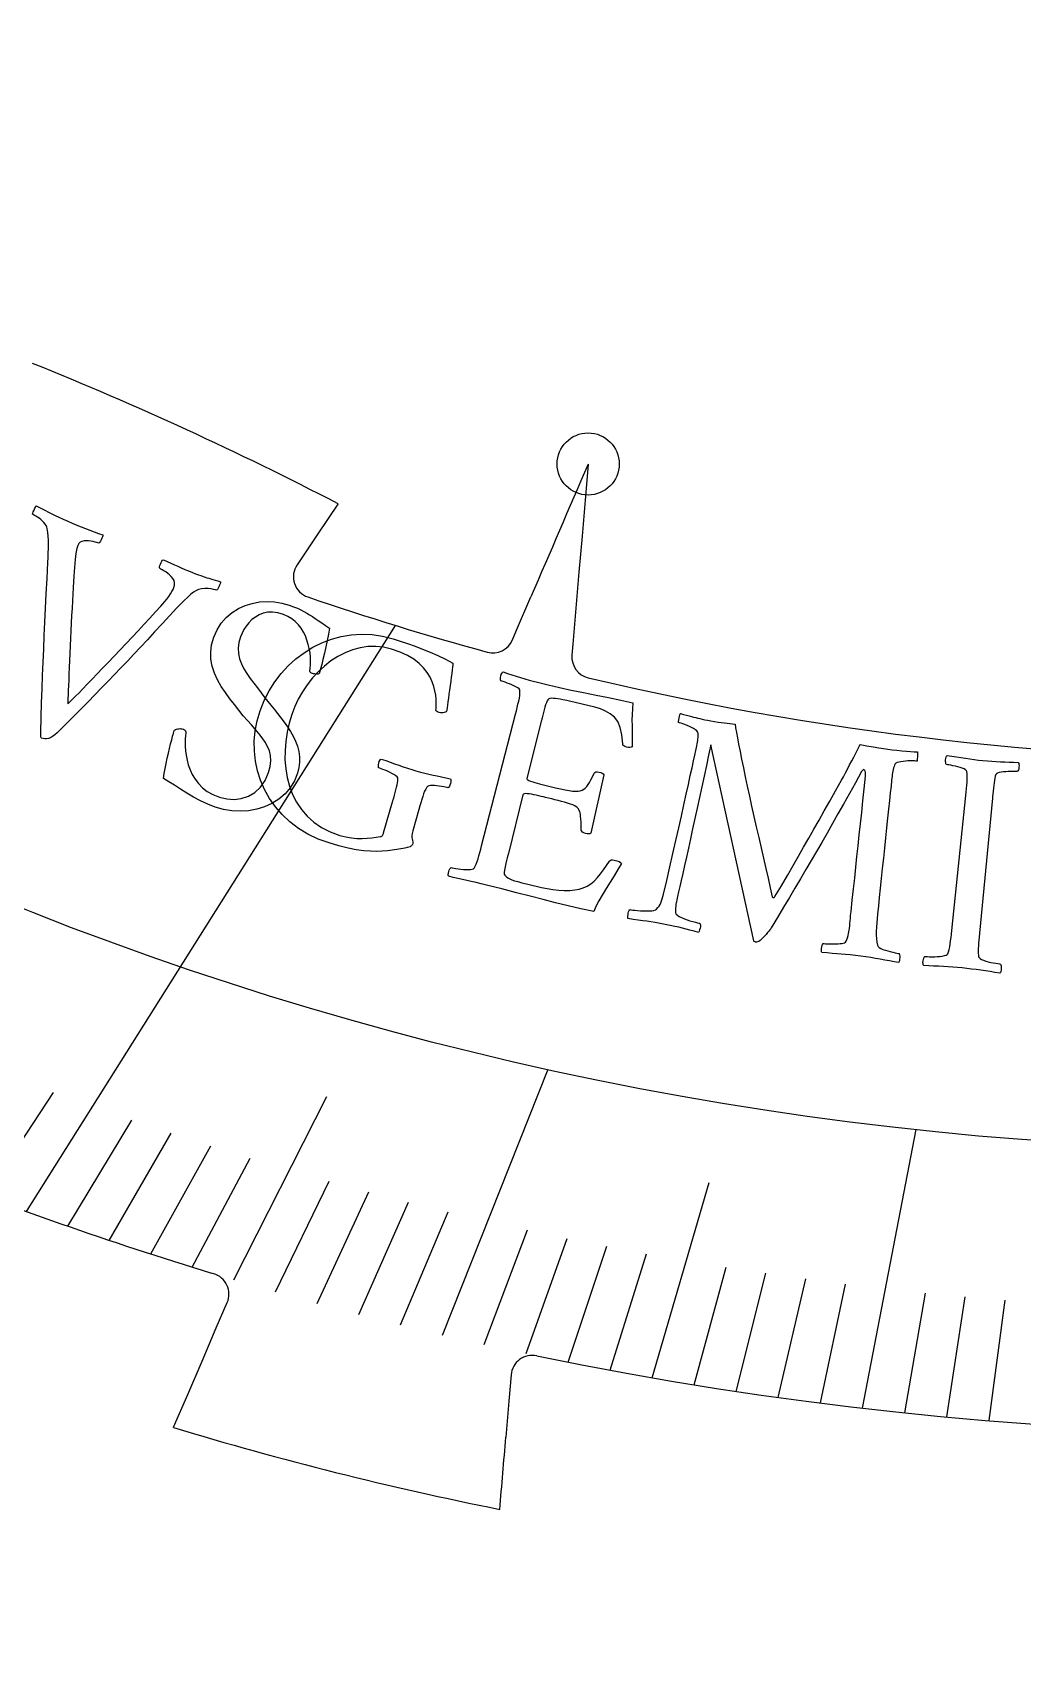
# Model space of a CAD drawing. Header units: millimetres. Extents: x -61 to 61, y -61 to 61.
# Drawn here: x -14.7 to -3.08, y -28.62 to -9.61 of the extents above; entities that cross this region are included whole.
import ezdxf

# ---------------------------------------------------------------- set-up
doc = ezdxf.new("R2010")
doc.units = ezdxf.units.MM
for name, color, linetype in [('CUT_INNER', 6, 'Continuous'), ('CUT_OUTER', 1, 'Continuous'), ('ENGRAVE', 7, 'Continuous'), ('ENGRAVE_FINE', 8, 'Continuous'), ('TEXT', 5, 'Continuous')]:
    doc.layers.add(name, color=color, linetype=linetype)

msp = doc.modelspace()

# ---------------------------------------------------------------- linework, layer by layer
at = {"layer": 'CUT_INNER'}
for points in [[(-8.1753, -14.6712), (-8.1754, -14.6758), (-8.2107, -15.0927), (-8.2464, -15.5157), (-8.2822, -15.9386), (-8.318, -16.3616), (-8.3537, -16.7845), (-8.3647, -16.9148)], [(-11.1101, -15.1372), (-11.113, -15.1421), (-11.3464, -15.4894), (-11.5832, -15.8416), (-11.5916, -15.8542)], [(-9.0638, -16.7344), (-9.0141, -16.6191), (-8.8463, -16.2292)], [(-12.5685, -24.1704), (-12.5948, -24.1625)], [(-13.042, -25.9757), (-13.04, -25.9704), (-12.8745, -25.5861), (-12.7067, -25.1962), (-12.5388, -24.8063), (-12.4107, -24.5087)], [(-9.0785, -25.3569), (-9.1046, -25.6665), (-9.1404, -26.0895)]]:
    msp.add_lwpolyline(points, dxfattribs=at)
for centre, radius, start, end in [((0.0003, 17.3592), 43.3897, 258.32732, 345.01597), ((-29.9959, -51.5177), 40.9904, 62.56537, 68.08611), ((4346.4263, -1890.9888), 4741.6371, 156.6896792, 156.7101783), ((-11.3841, -15.9936), 0.25, 146.09585, 251.19141), ((-0.0979, 17.0412), 35.1596, 251.13783, 254.72746), ((-9.2934, -16.6355), 0.25, 254.70703, 336.70761), ((-8.1156, -16.9359), 0.25, 175.16739, 256.81641), ((0, 17.3569), 35.49, 256.68646, 285.75394), ((-0.0001, -0.0001), 58.1829, 199.336595, 331.096772), ((-0.0007, 17.3575), 43.3879, 248.20584, 253.12608), ((-12.6403, -24.4098), 0.25, 336.70761, 73.30078), ((-8.8294, -25.378), 0.25, 78.22756, 175.16739), ((-1.1788, 13.2605), 40.9904, 253.17713, 258.69787), ((-663.4654, 29.0178), 656.6415, 355.1118593, 355.1859046)]:
    msp.add_arc(centre, radius, start, end, dxfattribs=at)
at = {"layer": 'CUT_OUTER'}
msp.add_circle((0, 0), 60.75, dxfattribs=at)
at = {"layer": 'ENGRAVE'}
for points in [[(-14.7667, -23.4406), (-10.435, -16.5645)], [(-9.8847, -24.8897), (-8.6457, -21.7699)], [(-4.9536, -25.7469), (-4.325, -22.4796)]]:
    msp.add_lwpolyline(points, dxfattribs=at)
for centre, radius in [((0, 17.3597), 40.0734), ((-8.1749, -14.6698), 0.3645)]:
    msp.add_circle(centre, radius, dxfattribs=at)
at = {"layer": 'ENGRAVE_FINE'}
for points in [[(-15.251, -23.262), (-14.4515, -22.0425)], [(-12.3338, -24.2407), (-11.2402, -22.0914)], [(-14.2817, -23.6129), (-13.5291, -22.3686)], [(-13.7958, -23.779), (-13.0671, -22.523)], [(-13.3091, -23.939), (-12.6045, -22.6716)], [(-12.8218, -24.0929), (-12.1414, -22.8145)], [(-11.8451, -24.3825), (-11.2139, -23.0832)], [(-7.4235, -25.3909), (-6.7541, -23.1015)], [(-11.3558, -24.5183), (-10.7495, -23.2091)], [(-10.866, -24.648), (-10.2847, -23.3294)], [(-10.3756, -24.7718), (-9.8195, -23.4441)], [(-9.3933, -25.0017), (-8.8881, -23.6571)], [(-8.9015, -25.1077), (-8.422, -23.7553)], [(-8.4092, -25.2079), (-7.9556, -23.8481)], [(-7.9165, -25.3023), (-7.4889, -23.9355)], [(-6.9301, -25.4736), (-6.5548, -24.094)], [(-6.4364, -25.5506), (-6.0874, -24.1652)], [(-5.9424, -25.6218), (-5.6199, -24.2311)], [(-5.4481, -25.6872), (-5.1521, -24.2916)], [(-4.4589, -25.8009), (-4.2162, -24.3967)], [(-3.9639, -25.8492), (-3.748, -24.4414)], [(-3.4688, -25.8917), (-3.2798, -24.4807)]]:
    msp.add_lwpolyline(points, dxfattribs=at)
at = {"layer": 'TEXT'}
for points in [[(-14.2823, -15.3427), (-14.2291, -15.3655), (-14.1765, -15.3871), (-14.1244, -15.4077), (-14.0728, -15.4272), (-14.0217, -15.4461), (-13.971, -15.4649), (-13.9209, -15.4837), (-13.8713, -15.5025), (-13.8721, -15.5124), (-13.8754, -15.5252), (-13.8811, -15.5408), (-13.8893, -15.5592), (-13.8982, -15.5766), (-13.9062, -15.5889), (-13.9134, -15.5961), (-13.9196, -15.5983), (-13.9288, -15.595), (-13.9428, -15.591), (-13.9618, -15.5863), (-13.9856, -15.5807), (-14.0119, -15.5758), (-14.0383, -15.5728), (-14.0649, -15.5719), (-14.0915, -15.5729), (-14.1163, -15.5778), (-14.1369, -15.5883), (-14.1536, -15.6044), (-14.1662, -15.6262), (-14.1776, -15.6634), (-14.1879, -15.7187), (-14.1969, -15.7923), (-14.2046, -15.8841), (-14.2077, -15.9322), (-14.2112, -15.9878), (-14.2149, -16.0507), (-14.219, -16.121), (-14.2233, -16.1968), (-14.2278, -16.2765), (-14.2325, -16.3599), (-14.2375, -16.4471), (-14.2423, -16.5363), (-14.2468, -16.6256), (-14.2509, -16.715), (-14.2547, -16.8045), (-14.2582, -16.8923), (-14.2617, -16.9765), (-14.265, -17.0571), (-14.2683, -17.1341), (-14.2714, -17.2058), (-14.2741, -17.2707), (-14.2765, -17.3287), (-14.2787, -17.3799), (-14.2804, -17.4222), (-14.2815, -17.4536), (-14.282, -17.4742), (-14.2819, -17.4839), (-14.2714, -17.4741), (-14.2529, -17.456), (-14.2263, -17.4296), (-14.1916, -17.3949), (-14.1505, -17.3533), (-14.1043, -17.3062), (-14.0532, -17.2536), (-13.9971, -17.1955), (-13.9371, -17.1331), (-13.8742, -17.0674), (-13.8084, -16.9986), (-13.7396, -16.9264), (-13.6693, -16.8523), (-13.5986, -16.7775), (-13.5276, -16.702), (-13.4563, -16.6259), (-13.3861, -16.5504), (-13.3181, -16.4771), (-13.2524, -16.4059), (-13.1889, -16.3369), (-13.1653, -16.3107), (-13.1422, -16.2833), (-13.1197, -16.2547), (-13.0977, -16.2249), (-13.0775, -16.1953), (-13.0605, -16.1676), (-13.0467, -16.1416), (-13.0361, -16.1176), (-13.0286, -16.0898), (-13.0283, -16.0632), (-13.035, -16.0381), (-13.0489, -16.0142), (-13.0672, -15.9919), (-13.0871, -15.9715), (-13.1088, -15.9529), (-13.1322, -15.9363), (-13.1547, -15.922), (-13.1737, -15.9107), (-13.1891, -15.9022), (-13.201, -15.8967), (-13.2047, -15.8887), (-13.2051, -15.8771), (-13.202, -15.862), (-13.1956, -15.8434), (-13.1873, -15.825), (-13.1786, -15.8105), (-13.1696, -15.8001), (-13.1602, -15.7937), (-13.1158, -15.8135), (-13.0728, -15.8329), (-13.0312, -15.8519), (-12.9908, -15.8707), (-12.9504, -15.8892), (-12.9084, -15.9074), (-12.8648, -15.9254), (-12.8197, -15.9432), (-12.7825, -15.9574), (-12.7493, -15.9697), (-12.7201, -15.9802), (-12.6948, -15.989), (-12.6715, -15.9967), (-12.6484, -16.0041), (-12.6254, -16.0111), (-12.6025, -16.0179), (-12.5784, -16.0249), (-12.5517, -16.0329), (-12.5225, -16.0418), (-12.4907, -16.0517), (-12.4913, -16.0617), (-12.4945, -16.0748), (-12.5003, -16.091), (-12.5087, -16.1102), (-12.5176, -16.1283), (-12.525, -16.1409), (-12.5308, -16.1479), (-12.535, -16.1494), (-12.549, -16.1454), (-12.5705, -16.1412), (-12.5994, -16.1367), (-12.6358, -16.1319), (-12.675, -16.1299), (-12.7122, -16.1336), (-12.7475, -16.1432), (-12.7809, -16.1586), (-12.8061, -16.1747), (-12.8371, -16.199), (-12.874, -16.2316), (-12.9168, -16.2723), (-12.9617, -16.3169), (-13.0046, -16.3608), (-13.0458, -16.4042), (-13.085, -16.4471), (-13.176, -16.5462), (-13.2635, -16.6411), (-13.3474, -16.7317), (-13.4276, -16.818), (-13.5055, -16.9013), (-13.5825, -16.9828), (-13.6585, -17.0626), (-13.7336, -17.1407), (-13.809, -17.2187), (-13.886, -17.298), (-13.9645, -17.3787), (-14.0446, -17.4607), (-14.128, -17.5455), (-14.2165, -17.6344), (-14.3101, -17.7273), (-14.4088, -17.8242), (-14.4362, -17.8491), (-14.4621, -17.8684), (-14.4866, -17.8821), (-14.5095, -17.8903), (-14.5312, -17.894), (-14.5518, -17.8945), (-14.5714, -17.8919), (-14.5899, -17.886), (-14.5945, -17.8824), (-14.5974, -17.8762), (-14.5987, -17.8672), (-14.5984, -17.8556), (-14.5975, -17.8434), (-14.5973, -17.8328), (-14.5978, -17.8237), (-14.5988, -17.8161), (-14.5941, -17.641), (-14.589, -17.4719), (-14.5836, -17.3088), (-14.5778, -17.1517), (-14.5716, -16.997), (-14.5651, -16.8411), (-14.558, -16.6841), (-14.5505, -16.5258), (-14.5426, -16.3628), (-14.5344, -16.1915), (-14.5258, -16.0119), (-14.5168, -15.8241), (-14.5136, -15.7665), (-14.5114, -15.7117), (-14.51, -15.6596), (-14.5095, -15.6102), (-14.5104, -15.5629), (-14.513, -15.5168), (-14.5174, -15.4721), (-14.5236, -15.4286), (-14.5277, -15.4108), (-14.5358, -15.3929), (-14.5477, -15.3748), (-14.5636, -15.3565), (-14.5816, -15.3388), (-14.6, -15.3224), (-14.6187, -15.3075), (-14.6378, -15.294), (-14.6559, -15.2822), (-14.6717, -15.2725), (-14.6852, -15.2649), (-14.6963, -15.2593), (-14.6965, -15.2557), (-14.6935, -15.2465), (-14.6875, -15.2315), (-14.6785, -15.2108), (-14.6689, -15.1901), (-14.6613, -15.175), (-14.6558, -15.1656), (-14.6524, -15.1618), (-14.5991, -15.1879), (-14.5507, -15.2121), (-14.5071, -15.2343), (-14.4684, -15.2545), (-14.4295, -15.2744), (-14.3856, -15.2958), (-14.3365, -15.3186), (-14.2823, -15.3427)], [(-11.684, -16.3261), (-11.6332, -16.3446), (-11.5874, -16.363), (-11.5467, -16.3814), (-11.511, -16.3997), (-11.4778, -16.4187), (-11.4445, -16.439), (-11.4111, -16.4605), (-11.3777, -16.4832), (-11.3421, -16.5078), (-11.3021, -16.5347), (-11.2579, -16.564), (-11.2094, -16.5956), (-11.2225, -16.6684), (-11.237, -16.742), (-11.2529, -16.8163), (-11.2702, -16.8915), (-11.2873, -16.9621), (-11.3024, -17.0232), (-11.3155, -17.0746), (-11.3267, -17.1163), (-11.3297, -17.1247), (-11.3363, -17.1307), (-11.3465, -17.1343), (-11.3603, -17.1354), (-11.375, -17.1349), (-11.388, -17.1338), (-11.3994, -17.1319), (-11.409, -17.1293), (-11.4204, -17.1246), (-11.4299, -17.1184), (-11.4374, -17.1109), (-11.443, -17.102), (-11.4369, -17.0663), (-11.4335, -17.0266), (-11.4327, -16.9831), (-11.4344, -16.9357), (-11.4392, -16.8863), (-11.4475, -16.8367), (-11.4593, -16.7869), (-11.4746, -16.7369), (-11.4937, -16.688), (-11.5169, -16.6414), (-11.5442, -16.5972), (-11.5756, -16.5553), (-11.6116, -16.5174), (-11.6525, -16.485), (-11.6985, -16.4582), (-11.7494, -16.4369), (-11.8161, -16.4179), (-11.8781, -16.4091), (-11.9355, -16.4104), (-11.9883, -16.4218), (-12.0367, -16.4411), (-12.0808, -16.4659), (-12.1207, -16.4963), (-12.1563, -16.5323), (-12.1875, -16.5716), (-12.2142, -16.612), (-12.2365, -16.6535), (-12.2542, -16.6961), (-12.274, -16.7649), (-12.2826, -16.831), (-12.2802, -16.8946), (-12.2665, -16.9555), (-12.2444, -17.0147), (-12.2164, -17.0728), (-12.1824, -17.1299), (-12.1425, -17.186), (-12.0995, -17.2418), (-12.0563, -17.2981), (-12.0129, -17.3549), (-11.9692, -17.4121), (-11.9351, -17.455), (-11.899, -17.4999), (-11.8611, -17.5468), (-11.8213, -17.5959), (-11.7813, -17.6467), (-11.7426, -17.699), (-11.7053, -17.7527), (-11.6694, -17.808), (-11.6368, -17.8647), (-11.6096, -17.9228), (-11.5877, -17.9824), (-11.5712, -18.0435), (-11.5618, -18.1057), (-11.5611, -18.1689), (-11.5691, -18.2329), (-11.5859, -18.2979), (-11.623, -18.3892), (-11.6718, -18.4704), (-11.7324, -18.5415), (-11.8047, -18.6023), (-11.8857, -18.6526), (-11.9719, -18.692), (-12.0635, -18.7204), (-12.1603, -18.7378), (-12.2593, -18.744), (-12.3575, -18.7389), (-12.4547, -18.7225), (-12.551, -18.6949), (-12.6394, -18.6612), (-12.7245, -18.6229), (-12.806, -18.58), (-12.884, -18.5325), (-12.9584, -18.4844), (-13.0289, -18.4396), (-13.0956, -18.3979), (-13.1585, -18.3595), (-13.1496, -18.3028), (-13.1393, -18.2444), (-13.1276, -18.1846), (-13.1146, -18.1232), (-13.1011, -18.063), (-13.088, -18.0067), (-13.0753, -17.9544), (-13.063, -17.906), (-13.0519, -17.864), (-13.0428, -17.8309), (-13.0358, -17.8068), (-13.0308, -17.7916), (-13.0183, -17.7864), (-13.0054, -17.7821), (-12.992, -17.7788), (-12.9783, -17.7764), (-12.9645, -17.7752), (-12.951, -17.7757), (-12.9379, -17.7779), (-12.9252, -17.7817), (-12.9114, -17.789), (-12.9022, -17.7993), (-12.8976, -17.8124), (-12.8976, -17.8284), (-12.9008, -17.8584), (-12.9028, -17.8942), (-12.9036, -17.9357), (-12.9031, -17.9831), (-12.9001, -18.0344), (-12.8932, -18.0879), (-12.8824, -18.1435), (-12.8677, -18.2013), (-12.8478, -18.2591), (-12.8214, -18.315), (-12.7885, -18.3688), (-12.749, -18.4205), (-12.7016, -18.4684), (-12.6446, -18.5107), (-12.5781, -18.5474), (-12.5022, -18.5783), (-12.4162, -18.6002), (-12.3308, -18.6057), (-12.2461, -18.5949), (-12.1622, -18.5677), (-12.0849, -18.5239), (-12.0199, -18.463), (-11.9671, -18.3851), (-11.9265, -18.2902), (-11.9072, -18.2186), (-11.899, -18.1524), (-11.9019, -18.0914), (-11.9158, -18.0359), (-11.9381, -17.9835), (-11.9662, -17.9321), (-12, -17.8818), (-12.0396, -17.8324), (-12.0829, -17.7827), (-12.1277, -17.7314), (-12.1742, -17.6784), (-12.2221, -17.6237), (-12.2745, -17.5597), (-12.327, -17.4932), (-12.3797, -17.4242), (-12.4325, -17.3527), (-12.4818, -17.2788), (-12.5238, -17.2026), (-12.5585, -17.124), (-12.5859, -17.0432), (-12.6026, -16.9605), (-12.6051, -16.8764), (-12.5937, -16.7908), (-12.5682, -16.7037), (-12.529, -16.6157), (-12.4801, -16.5381), (-12.4217, -16.4709), (-12.3537, -16.414), (-12.279, -16.3674), (-12.2002, -16.3311), (-12.1173, -16.3051), (-12.0303, -16.2892), (-11.9419, -16.2834), (-11.8547, -16.2877), (-11.7688, -16.3019), (-11.684, -16.3261)], [(-10.4701, -18.6334), (-10.4685, -18.6279), (-10.4669, -18.6224), (-10.4653, -18.6169), (-10.4637, -18.6114), (-10.4621, -18.6059), (-10.4605, -18.6004), (-10.4589, -18.5949), (-10.4573, -18.5894), (-10.4475, -18.5553), (-10.4384, -18.5227), (-10.43, -18.4917), (-10.4223, -18.4623), (-10.4158, -18.4346), (-10.4113, -18.4092), (-10.4086, -18.386), (-10.4078, -18.365), (-10.4097, -18.3531), (-10.418, -18.3406), (-10.4328, -18.3274), (-10.4541, -18.3136), (-10.479, -18.2998), (-10.5046, -18.2868), (-10.5309, -18.2746), (-10.5579, -18.2631), (-10.5832, -18.253), (-10.6044, -18.2448), (-10.6215, -18.2386), (-10.6344, -18.2344), (-10.6367, -18.2242), (-10.637, -18.2116), (-10.6354, -18.1967), (-10.6318, -18.1793), (-10.6266, -18.1624), (-10.6202, -18.1489), (-10.6126, -18.1387), (-10.6038, -18.1318), (-10.5505, -18.15), (-10.4982, -18.1682), (-10.4469, -18.1865), (-10.3967, -18.205), (-10.3468, -18.223), (-10.2965, -18.2401), (-10.246, -18.2562), (-10.1953, -18.2712), (-10.1432, -18.2856), (-10.0924, -18.2985), (-10.0429, -18.31), (-9.9948, -18.32), (-9.9463, -18.3299), (-9.896, -18.3406), (-9.8436, -18.3524), (-9.7894, -18.365), (-9.7855, -18.3755), (-9.7845, -18.3882), (-9.7862, -18.4031), (-9.7908, -18.4201), (-9.7969, -18.4368), (-9.8034, -18.4503), (-9.8104, -18.4608), (-9.8177, -18.4682), (-9.8308, -18.465), (-9.8482, -18.4613), (-9.87, -18.4572), (-9.896, -18.4526), (-9.9239, -18.4484), (-9.9511, -18.4453), (-9.9776, -18.4434), (-10.0035, -18.4426), (-10.0267, -18.4437), (-10.0452, -18.4473), (-10.059, -18.4535), (-10.0681, -18.4622), (-10.0813, -18.484), (-10.0938, -18.5096), (-10.1056, -18.5387), (-10.1167, -18.5716), (-10.1275, -18.607), (-10.1385, -18.6438), (-10.1497, -18.6821), (-10.161, -18.7219), (-10.2325, -18.9757), (-10.2391, -19.0036), (-10.2423, -19.0285), (-10.2422, -19.0504), (-10.2387, -19.0692), (-10.2347, -19.0862), (-10.233, -19.1025), (-10.2337, -19.1182), (-10.2366, -19.1333), (-10.2393, -19.1402), (-10.2433, -19.1463), (-10.2485, -19.1515), (-10.2551, -19.1559), (-10.2648, -19.1601), (-10.2797, -19.1648), (-10.2998, -19.1701), (-10.3251, -19.1759), (-10.3716, -19.1848), (-10.4212, -19.1933), (-10.4741, -19.2013), (-10.5302, -19.2088), (-10.5909, -19.2141), (-10.6576, -19.2156), (-10.7304, -19.2132), (-10.8092, -19.207), (-10.896, -19.1952), (-10.9926, -19.1762), (-11.099, -19.15), (-11.2152, -19.1165), (-11.3446, -19.0701), (-11.4645, -19.0133), (-11.575, -18.9464), (-11.6758, -18.8693), (-11.7665, -18.7839), (-11.8462, -18.6923), (-11.9152, -18.5943), (-11.9733, -18.4902), (-12.0202, -18.3815), (-12.0556, -18.27), (-12.0796, -18.1557), (-12.0922, -18.0386), (-12.0932, -17.9202), (-12.0822, -17.8022), (-12.0593, -17.6844), (-12.0248, -17.5668), (-11.9771, -17.446), (-11.9199, -17.3327), (-11.8533, -17.2268), (-11.7774, -17.1285), (-11.6938, -17.0383), (-11.604, -16.9569), (-11.508, -16.8842), (-11.4059, -16.8203), (-11.2988, -16.7665), (-11.1879, -16.7239), (-11.0732, -16.6927), (-10.9545, -16.6727), (-10.8334, -16.665), (-10.7113, -16.6704), (-10.588, -16.6891), (-10.4634, -16.721), (-10.3792, -16.7477), (-10.2934, -16.7767), (-10.2062, -16.8079), (-10.1175, -16.8412), (-10.0282, -16.8775), (-9.9391, -16.9174), (-9.8503, -16.9609), (-9.7617, -17.008), (-9.7623, -17.0129), (-9.764, -17.0277), (-9.7668, -17.0524), (-9.7708, -17.0869), (-9.7757, -17.1279), (-9.7812, -17.1723), (-9.7875, -17.2199), (-9.7944, -17.2708), (-9.8014, -17.3222), (-9.8079, -17.3713), (-9.814, -17.4179), (-9.8197, -17.4622), (-9.8247, -17.5009), (-9.8289, -17.5306), (-9.8322, -17.5514), (-9.8347, -17.5632), (-9.8368, -17.5706), (-9.8424, -17.5769), (-9.8516, -17.5823), (-9.8644, -17.5866), (-9.8789, -17.5894), (-9.8934, -17.5903), (-9.9078, -17.5892), (-9.9221, -17.5862), (-9.9339, -17.5821), (-9.9445, -17.5768), (-9.9538, -17.5704), (-9.9617, -17.563), (-9.96, -17.5386), (-9.9591, -17.5081), (-9.959, -17.4713), (-9.9598, -17.4284), (-9.9636, -17.3811), (-9.9723, -17.3314), (-9.9861, -17.2792), (-10.0047, -17.2246), (-10.0302, -17.1693), (-10.0642, -17.1153), (-10.1069, -17.0623), (-10.158, -17.0105), (-10.2199, -16.9617), (-10.2944, -16.9176), (-10.3817, -16.8781), (-10.4818, -16.8432), (-10.5756, -16.8205), (-10.6685, -16.81), (-10.7606, -16.8118), (-10.8519, -16.8259), (-10.9414, -16.8508), (-11.0281, -16.8849), (-11.112, -16.9283), (-11.1932, -16.981), (-11.2705, -17.0414), (-11.3427, -17.108), (-11.4099, -17.1806), (-11.472, -17.2595), (-11.5279, -17.3427), (-11.5768, -17.4285), (-11.6185, -17.517), (-11.6529, -17.6081), (-11.6837, -17.7121), (-11.7072, -17.8175), (-11.7234, -17.9244), (-11.7322, -18.0327), (-11.7328, -18.1406), (-11.7243, -18.2461), (-11.7068, -18.3493), (-11.6801, -18.4501), (-11.6438, -18.5468), (-11.5971, -18.6377), (-11.5402, -18.7227), (-11.473, -18.8018), (-11.3947, -18.8729), (-11.3048, -18.9342), (-11.2032, -18.9856), (-11.0901, -19.0269), (-11.0207, -19.0453), (-10.9539, -19.0577), (-10.8895, -19.0639), (-10.8276, -19.064), (-10.7688, -19.0604), (-10.7134, -19.0554), (-10.6615, -19.0491), (-10.613, -19.0415), (-10.6036, -19.0399), (-10.596, -19.037), (-10.5904, -19.0328), (-10.5867, -19.0273), (-10.5839, -19.0208), (-10.5811, -19.0135), (-10.5784, -19.0055), (-10.5757, -18.9967)], [(-8.7686, -17.2314), (-8.6434, -17.2621), (-8.5116, -17.2925), (-8.3731, -17.3226), (-8.2281, -17.3521), (-8.0807, -17.3816), (-7.9352, -17.4114), (-7.7918, -17.4416), (-7.6504, -17.4723), (-7.6556, -17.542), (-7.6589, -17.6093), (-7.6602, -17.674), (-7.6595, -17.7363), (-7.6581, -17.7977), (-7.6573, -17.8599), (-7.6571, -17.923), (-7.6576, -17.987), (-7.6699, -17.9928), (-7.685, -17.9957), (-7.7026, -17.9955), (-7.723, -17.9923), (-7.7434, -17.9861), (-7.7576, -17.9779), (-7.7658, -17.9675), (-7.7677, -17.9551), (-7.7774, -17.848), (-7.7972, -17.7598), (-7.827, -17.6902), (-7.8671, -17.6394), (-7.9152, -17.6011), (-7.9694, -17.5692), (-8.0297, -17.5437), (-8.096, -17.5244), (-8.3949, -17.4537), (-8.4078, -17.4507), (-8.4252, -17.4468), (-8.4472, -17.4421), (-8.4736, -17.4366), (-8.5018, -17.431), (-8.5294, -17.4264), (-8.5563, -17.4226), (-8.5824, -17.4197), (-8.6057, -17.4187), (-8.624, -17.4203), (-8.6373, -17.4246), (-8.6456, -17.4316), (-8.6554, -17.4504), (-8.6647, -17.4722), (-8.6736, -17.497), (-8.6821, -17.525), (-8.6903, -17.5547), (-8.6984, -17.5849), (-8.7064, -17.6156), (-8.7143, -17.6469), (-8.7174, -17.6592), (-8.7201, -17.6701), (-8.7224, -17.6796), (-8.7245, -17.6877), (-8.8925, -18.3626), (-8.8912, -18.37), (-8.8836, -18.3776), (-8.8698, -18.3852), (-8.8496, -18.3929), (-8.8256, -18.4005), (-8.8001, -18.4081), (-8.7731, -18.4154), (-8.7446, -18.4226), (-8.5582, -18.4677), (-8.4976, -18.4816), (-8.4439, -18.4929), (-8.397, -18.5014), (-8.357, -18.5073), (-8.3225, -18.5102), (-8.2924, -18.5096), (-8.2665, -18.5055), (-8.2449, -18.498), (-8.2259, -18.4869), (-8.2081, -18.4721), (-8.1914, -18.4536), (-8.1757, -18.4315), (-8.1599, -18.4052), (-8.1425, -18.3744), (-8.1237, -18.339), (-8.1034, -18.299), (-8.0962, -18.2887), (-8.0844, -18.2828), (-8.0678, -18.2814), (-8.0465, -18.2845), (-8.0265, -18.2902), (-8.0102, -18.2976), (-7.9976, -18.3065), (-7.9888, -18.3171), (-8.1424, -19.0032), (-8.1532, -19.0076), (-8.1672, -19.0094), (-8.1845, -19.0084), (-8.2052, -19.0048), (-8.225, -18.9986), (-8.2399, -18.99), (-8.2499, -18.9792), (-8.2549, -18.9661), (-8.2563, -18.9147), (-8.2581, -18.8708), (-8.2604, -18.8344), (-8.2631, -18.8055), (-8.2663, -18.7822), (-8.2698, -18.7628), (-8.2738, -18.7472), (-8.2781, -18.7354), (-8.2831, -18.7258), (-8.2889, -18.7167), (-8.2955, -18.7082), (-8.303, -18.7003), (-8.3136, -18.6906), (-8.3305, -18.6807), (-8.3536, -18.6706), (-8.3829, -18.6602), (-8.4162, -18.6497), (-8.4512, -18.6393), (-8.4879, -18.629), (-8.5263, -18.6187), (-8.5651, -18.6086), (-8.6027, -18.599), (-8.6392, -18.5899), (-8.6746, -18.5812), (-8.6993, -18.5754), (-8.7256, -18.5694), (-8.7536, -18.5632), (-8.7833, -18.5568), (-8.8128, -18.5508), (-8.8403, -18.5457), (-8.8659, -18.5416), (-8.8896, -18.5385), (-8.9097, -18.5373), (-8.9247, -18.5391), (-8.9347, -18.5439), (-8.9395, -18.5517), (-9.1112, -19.2414), (-9.1123, -19.2456), (-9.1135, -19.2507), (-9.115, -19.2567), (-9.1168, -19.2637), (-9.1236, -19.2915), (-9.1311, -19.3231), (-9.1393, -19.3585), (-9.1481, -19.3976), (-9.1554, -19.4345), (-9.1589, -19.4629), (-9.1585, -19.4829), (-9.1543, -19.4945), (-9.1373, -19.5112), (-9.1176, -19.5258), (-9.0951, -19.5383), (-9.0698, -19.5489), (-9.0392, -19.559), (-9.0006, -19.5702), (-8.9541, -19.5826), (-8.8996, -19.5962), (-8.7221, -19.6385), (-8.6559, -19.6523), (-8.5893, -19.6627), (-8.5225, -19.6695), (-8.4553, -19.6729), (-8.3911, -19.6723), (-8.3328, -19.6674), (-8.2806, -19.658), (-8.2344, -19.6444), (-8.1869, -19.6244), (-8.1429, -19.5976), (-8.1023, -19.5638), (-8.0653, -19.5232), (-8.03, -19.478), (-7.9949, -19.4305), (-7.9598, -19.3808), (-7.9247, -19.3289), (-7.9165, -19.3204), (-7.9043, -19.3157), (-7.8879, -19.3148), (-7.8675, -19.3177), (-7.8369, -19.3258), (-7.8125, -19.3354), (-7.7943, -19.3465), (-7.7823, -19.3593), (-7.8253, -19.4296), (-7.8701, -19.5018), (-7.9166, -19.5761), (-7.965, -19.6525), (-8.0109, -19.7274), (-8.0502, -19.7973), (-8.0829, -19.8623), (-8.1087, -19.9224), (-8.2587, -19.889), (-8.4078, -19.8542), (-8.5561, -19.8179), (-8.7036, -19.7802), (-8.8553, -19.7409), (-9.0166, -19.6996), (-9.1874, -19.6561), (-9.3676, -19.6104), (-9.4302, -19.5949), (-9.4897, -19.5808), (-9.546, -19.5681), (-9.5991, -19.5569), (-9.6511, -19.546), (-9.7038, -19.534), (-9.7573, -19.521), (-9.8115, -19.507), (-9.8157, -19.4965), (-9.8169, -19.4838), (-9.8154, -19.4689), (-9.8109, -19.4518), (-9.8048, -19.4351), (-9.7983, -19.4215), (-9.7914, -19.411), (-9.784, -19.4036), (-9.7703, -19.4068), (-9.7517, -19.4107), (-9.7283, -19.415), (-9.6999, -19.4199), (-9.6694, -19.4244), (-9.6392, -19.4275), (-9.6094, -19.4292), (-9.5801, -19.4296), (-9.554, -19.4282), (-9.5342, -19.4247), (-9.5206, -19.4191), (-9.5132, -19.4114), (-9.5004, -19.3893), (-9.4883, -19.3636), (-9.4771, -19.3342), (-9.4667, -19.3011), (-9.4566, -19.2655), (-9.4464, -19.2284), (-9.4361, -19.1898), (-9.4257, -19.1499), (-9.0273, -17.6069), (-9.0171, -17.5668), (-9.0074, -17.5277), (-8.9982, -17.4898), (-8.9895, -17.4529), (-8.9823, -17.4182), (-8.9775, -17.3865), (-8.9752, -17.3578), (-8.9753, -17.3323), (-8.9774, -17.3206), (-8.9858, -17.3088), (-9.0005, -17.2969), (-9.0215, -17.2847), (-9.0462, -17.2728), (-9.0716, -17.2613), (-9.0979, -17.2503), (-9.125, -17.2398), (-9.1504, -17.2305), (-9.1716, -17.2231), (-9.1885, -17.2175), (-9.2012, -17.2137), (-9.2036, -17.2037), (-9.2042, -17.1912), (-9.2029, -17.1762), (-9.1998, -17.1587), (-9.1951, -17.1417), (-9.1892, -17.1279), (-9.1821, -17.1175), (-9.1737, -17.1103), (-9.1216, -17.1262), (-9.07, -17.1422), (-9.0189, -17.1582), (-8.9683, -17.1742), (-8.918, -17.1898), (-8.8679, -17.2045), (-8.8181, -17.2184), (-8.7686, -17.2314)], [(-6.7346, -17.6842), (-6.6911, -17.6922), (-6.6502, -17.6988), (-6.6119, -17.7043), (-6.576, -17.7085), (-6.5422, -17.712), (-6.5097, -17.7155), (-6.4787, -17.7189), (-6.449, -17.7223), (-6.4433, -17.7654), (-6.4347, -17.8192), (-6.4232, -17.8837), (-6.4086, -17.9589), (-6.3917, -18.0432), (-6.3731, -18.1347), (-6.3529, -18.2336), (-6.331, -18.3397), (-6.3075, -18.4512), (-6.2827, -18.566), (-6.2566, -18.6841), (-6.229, -18.8056), (-6.2009, -18.9286), (-6.1728, -19.0512), (-6.1449, -19.1735), (-6.1171, -19.2955), (-6.0898, -19.4152), (-6.0634, -19.5305), (-6.038, -19.6415), (-6.0136, -19.7482), (-6.0118, -19.7519), (-6.0088, -19.7548), (-6.0048, -19.7569), (-5.9997, -19.7582), (-5.9943, -19.7581), (-5.9896, -19.7559), (-5.9855, -19.7518), (-5.9821, -19.7455), (-5.9068, -19.6179), (-5.8358, -19.4966), (-5.7691, -19.3815), (-5.7065, -19.2727), (-5.646, -19.1671), (-5.5855, -19.0613), (-5.5251, -18.9556), (-5.4646, -18.8497), (-5.4029, -18.741), (-5.3385, -18.6266), (-5.2714, -18.5065), (-5.2018, -18.3807), (-5.1787, -18.3387), (-5.1549, -18.2948), (-5.1304, -18.2491), (-5.1053, -18.2016), (-5.0808, -18.1547), (-5.0581, -18.1109), (-5.0373, -18.0702), (-5.0184, -18.0326), (-5.0026, -18.001), (-4.9914, -17.9785), (-4.9846, -17.965), (-4.9824, -17.9605), (-4.9021, -17.9768), (-4.8293, -17.9904), (-4.764, -18.0014), (-4.7061, -18.0099), (-4.6576, -18.0161), (-4.6062, -18.0221), (-4.5517, -18.0279), (-4.4942, -18.0336), (-4.4386, -18.0387), (-4.3894, -18.0429), (-4.3468, -18.0462), (-4.3108, -18.0487), (-4.3097, -18.0553), (-4.3094, -18.0672), (-4.3096, -18.0842), (-4.3105, -18.1065), (-4.3115, -18.1283), (-4.3122, -18.1438), (-4.3127, -18.1531), (-4.3128, -18.1563), (-4.3275, -18.155), (-4.3461, -18.1541), (-4.3688, -18.1538), (-4.3953, -18.1538), (-4.4236, -18.1547), (-4.4514, -18.1565), (-4.4785, -18.1593), (-4.5052, -18.1632), (-4.5291, -18.1681), (-4.548, -18.1741), (-4.5621, -18.1812), (-4.5712, -18.1894), (-4.578, -18.203), (-4.5842, -18.2186), (-4.5897, -18.2362), (-4.5945, -18.2558), (-4.5987, -18.2759), (-4.6024, -18.2952), (-4.6055, -18.3136), (-4.6079, -18.3311), (-4.613, -18.3849), (-4.6197, -18.451), (-4.628, -18.5294), (-4.6378, -18.6201), (-4.6487, -18.7199), (-4.6601, -18.8258), (-4.672, -18.9375), (-4.6844, -19.0552), (-4.6971, -19.1756), (-4.7096, -19.2952), (-4.722, -19.4141), (-4.7343, -19.5324), (-4.7463, -19.6469), (-4.7576, -19.7548), (-4.7682, -19.856), (-4.7783, -19.9505), (-4.7829, -20.0031), (-4.7868, -20.0544), (-4.79, -20.1043), (-4.7925, -20.1529), (-4.7933, -20.199), (-4.7912, -20.2416), (-4.7862, -20.2808), (-4.7783, -20.3165), (-4.7712, -20.33), (-4.7581, -20.3426), (-4.739, -20.3543), (-4.714, -20.365), (-4.6857, -20.3748), (-4.6571, -20.3836), (-4.6281, -20.3915), (-4.5988, -20.3985), (-4.572, -20.4043), (-4.5506, -20.4086), (-4.5347, -20.4116), (-4.5243, -20.4132), (-4.5193, -20.4279), (-4.5167, -20.4435), (-4.5163, -20.46), (-4.5183, -20.4775), (-4.5213, -20.4936), (-4.5241, -20.5061), (-4.5268, -20.5151), (-4.5293, -20.5204), (-4.5846, -20.51), (-4.6391, -20.4999), (-4.6929, -20.49), (-4.7461, -20.4804), (-4.8, -20.4711), (-4.8561, -20.4621), (-4.9145, -20.4535), (-4.9751, -20.4452), (-5.0386, -20.4371), (-5.0978, -20.4303), (-5.1528, -20.4246), (-5.2035, -20.4202), (-5.2543, -20.4162), (-5.3095, -20.4117), (-5.369, -20.4068), (-5.4329, -20.4014), (-5.434, -20.3954), (-5.4346, -20.3857), (-5.4346, -20.3722), (-5.4341, -20.3549), (-5.4325, -20.3368), (-5.4292, -20.3209), (-5.4243, -20.3071), (-5.4177, -20.2955), (-5.4044, -20.297), (-5.3877, -20.2983), (-5.3675, -20.2994), (-5.3438, -20.3003), (-5.3184, -20.3007), (-5.2929, -20.3007), (-5.2673, -20.3002), (-5.2417, -20.2992), (-5.2177, -20.2976), (-5.1971, -20.2952), (-5.1798, -20.2922), (-5.1658, -20.2884), (-5.1558, -20.2814), (-5.1465, -20.2689), (-5.1379, -20.251), (-5.1301, -20.2278), (-5.1233, -20.2027), (-5.1176, -20.1793), (-5.1132, -20.1577), (-5.11, -20.1379), (-5.1072, -20.1155), (-5.1045, -20.09), (-5.1018, -20.0613), (-5.0992, -20.0295), (-5.0965, -19.9977), (-5.0938, -19.969), (-5.0911, -19.9435), (-5.0882, -19.9211), (-5.0739, -19.7874), (-5.0598, -19.6564), (-5.0461, -19.528), (-5.0327, -19.4022), (-5.0194, -19.277), (-5.0058, -19.1503), (-4.9921, -19.0223), (-4.9781, -18.8928), (-4.9638, -18.7601), (-4.9494, -18.6224), (-4.9346, -18.4797), (-4.9196, -18.3319), (-4.9191, -18.325), (-4.9192, -18.3156), (-4.9199, -18.3037), (-4.9212, -18.2893), (-4.9236, -18.2754), (-4.928, -18.2652), (-4.9343, -18.2585), (-4.9424, -18.2555), (-4.9465, -18.2566), (-4.9515, -18.2609), (-4.9575, -18.2686), (-4.9643, -18.2794), (-5.0375, -18.4112), (-5.1082, -18.538), (-5.1766, -18.6597), (-5.2424, -18.7764), (-5.3067, -18.8895), (-5.3702, -19.0005), (-5.433, -19.1094), (-5.4951, -19.2161), (-5.5571, -19.3222), (-5.6198, -19.4291), (-5.6831, -19.5369), (-5.7471, -19.6454), (-5.8128, -19.7564), (-5.8811, -19.8715), (-5.9521, -19.9907), (-6.0258, -20.114), (-6.0323, -20.1226), (-6.0419, -20.1346), (-6.0544, -20.15), (-6.07, -20.1688), (-6.0871, -20.1889), (-6.1044, -20.2082), (-6.1218, -20.2268), (-6.1394, -20.2446), (-6.1563, -20.2599), (-6.1718, -20.2708), (-6.1858, -20.2773), (-6.1983, -20.2795), (-6.2031, -20.2799), (-6.2091, -20.2787), (-6.2162, -20.2758), (-6.2246, -20.2712), (-6.2263, -20.2693), (-6.228, -20.2678), (-6.2298, -20.2668), (-6.2317, -20.2662), (-6.736, -17.9641), (-6.7612, -18.0847), (-6.7871, -18.2072), (-6.8139, -18.3314), (-6.8415, -18.4575), (-6.8693, -18.5835), (-6.8964, -18.7076), (-6.9231, -18.8299), (-6.9491, -18.9504), (-6.9743, -19.0671), (-6.9984, -19.1778), (-7.0214, -19.2827), (-7.0433, -19.3818), (-7.0637, -19.4732), (-7.082, -19.5553), (-7.0983, -19.6281), (-7.1125, -19.6915), (-7.1242, -19.7436), (-7.1329, -19.7824), (-7.1386, -19.8079), (-7.1412, -19.8202), (-7.1435, -19.8337), (-7.1455, -19.8481), (-7.1472, -19.8632), (-7.1485, -19.8791), (-7.1493, -19.8949), (-7.1494, -19.9096), (-7.1489, -19.9232), (-7.1476, -19.9357), (-7.1408, -19.9499), (-7.1268, -19.964), (-7.1056, -19.978), (-7.0773, -19.9919), (-7.0451, -20.0052), (-7.0125, -20.0172), (-6.9793, -20.0282), (-6.9457, -20.038), (-6.9151, -20.0462), (-6.8911, -20.0524), (-6.8736, -20.0567), (-6.8627, -20.0591), (-6.858, -20.0695), (-6.8562, -20.0827), (-6.8574, -20.0987), (-6.8616, -20.1176), (-6.8669, -20.1358), (-6.8714, -20.1498), (-6.8752, -20.1595), (-6.8782, -20.1651), (-6.9312, -20.1515), (-6.9803, -20.1389), (-7.0256, -20.1272), (-7.0672, -20.1163), (-7.1095, -20.1058), (-7.1572, -20.0948), (-7.2103, -20.0836), (-7.2688, -20.0719), (-7.3312, -20.0601), (-7.3885, -20.0499), (-7.4406, -20.0414), (-7.4876, -20.0346), (-7.5347, -20.0282), (-7.5871, -20.0209), (-7.6448, -20.0126), (-7.7078, -20.0035), (-7.7086, -19.9975), (-7.7086, -19.9877), (-7.7078, -19.9742), (-7.7062, -19.957), (-7.7035, -19.939), (-7.6992, -19.9233), (-7.6935, -19.9099), (-7.6862, -19.8987), (-7.672, -19.9011), (-7.6521, -19.9038), (-7.6265, -19.9066), (-7.5953, -19.9095), (-7.5612, -19.9121), (-7.5272, -19.9136), (-7.4933, -19.9141), (-7.4594, -19.9136), (-7.4286, -19.9114), (-7.4038, -19.9071), (-7.3849, -19.9006), (-7.3721, -19.892), (-7.3562, -19.8753), (-7.3425, -19.8574), (-7.3311, -19.8384), (-7.322, -19.8181), (-7.314, -19.7962), (-7.306, -19.7721), (-7.2981, -19.7458), (-7.2903, -19.7173), (-7.2527, -19.555), (-7.2159, -19.396), (-7.1801, -19.2402), (-7.1452, -19.0876), (-7.1118, -18.9405), (-7.0804, -18.8009), (-7.051, -18.6691), (-7.0236, -18.5449), (-6.9984, -18.43), (-6.9757, -18.3264), (-6.9554, -18.234), (-6.9375, -18.1528), (-6.9226, -18.0851), (-6.9113, -18.0329), (-6.9034, -17.9963), (-6.8991, -17.9754), (-6.8952, -17.955), (-6.8917, -17.935), (-6.8885, -17.9154), (-6.8855, -17.8963), (-6.8834, -17.8777), (-6.8826, -17.8599), (-6.8831, -17.8427), (-6.8849, -17.8263), (-6.8892, -17.8142), (-6.8992, -17.8016), (-6.9149, -17.7887), (-6.9364, -17.7753), (-6.9611, -17.7622), (-6.9863, -17.7498), (-7.0122, -17.7383), (-7.0387, -17.7277), (-7.0636, -17.7184), (-7.0843, -17.7112), (-7.1011, -17.706), (-7.1139, -17.7028), (-7.1148, -17.6993), (-7.114, -17.6896), (-7.1114, -17.6736), (-7.1072, -17.6515), (-7.1024, -17.6292), (-7.0984, -17.6128), (-7.0951, -17.6024), (-7.0926, -17.5979), (-7.0539, -17.6077), (-7.0193, -17.6166), (-6.9886, -17.6247), (-6.962, -17.6319), (-6.9373, -17.6387), (-6.9126, -17.6451), (-6.8878, -17.6514), (-6.863, -17.6573), (-6.8363, -17.6634), (-6.8061, -17.6699), (-6.7721, -17.6768), (-6.7346, -17.6842)], [(-3.5413, -18.1493), (-3.489, -18.1541), (-3.4374, -18.1581), (-3.3863, -18.1612), (-3.3359, -18.1634), (-3.2852, -18.1654), (-3.2334, -18.1676), (-3.1804, -18.1701), (-3.1264, -18.1729), (-3.121, -18.1825), (-3.1178, -18.1947), (-3.117, -18.2097), (-3.1184, -18.2273), (-3.1214, -18.2448), (-3.1253, -18.2593), (-3.1301, -18.2709), (-3.1358, -18.2795), (-3.149, -18.2787), (-3.1669, -18.2782), (-3.1893, -18.278), (-3.2164, -18.278), (-3.2453, -18.2787), (-3.2734, -18.28), (-3.3007, -18.2822), (-3.3271, -18.2851), (-3.3504, -18.2894), (-3.3685, -18.2957), (-3.3812, -18.3038), (-3.3886, -18.3139), (-3.3954, -18.3339), (-3.4014, -18.3568), (-3.4065, -18.3827), (-3.4108, -18.4116), (-3.4145, -18.4427), (-3.4182, -18.4752), (-3.4218, -18.5092), (-3.4253, -18.5446), (-3.4258, -18.5503), (-3.4264, -18.556), (-3.4269, -18.5617), (-3.4275, -18.5674), (-3.428, -18.5731), (-3.4285, -18.5788), (-3.4291, -18.5845), (-3.4296, -18.5902), (-3.581, -20.1765), (-3.5815, -20.1822), (-3.5821, -20.1879), (-3.5826, -20.1936), (-3.5831, -20.1993), (-3.5837, -20.2051), (-3.5842, -20.2108), (-3.5848, -20.2165), (-3.5853, -20.2222), (-3.5886, -20.2575), (-3.5914, -20.2912), (-3.5939, -20.3232), (-3.5959, -20.3536), (-3.597, -20.3819), (-3.5967, -20.4077), (-3.5949, -20.4311), (-3.5917, -20.4519), (-3.5858, -20.4618), (-3.5741, -20.4718), (-3.5565, -20.4818), (-3.5331, -20.4919), (-3.5062, -20.5015), (-3.4782, -20.51), (-3.4492, -20.5173), (-3.419, -20.5235), (-3.3907, -20.5286), (-3.3672, -20.5325), (-3.3484, -20.5352), (-3.3344, -20.5368), (-3.33, -20.5463), (-3.3271, -20.5586), (-3.3256, -20.5736), (-3.3255, -20.5913), (-3.3272, -20.6089), (-3.3308, -20.6235), (-3.3363, -20.635), (-3.3438, -20.6434), (-3.4011, -20.6346), (-3.4571, -20.6261), (-3.512, -20.6178), (-3.5656, -20.6098), (-3.619, -20.6022), (-3.6732, -20.5952), (-3.7282, -20.5888), (-3.784, -20.5829), (-3.8385, -20.5778), (-3.8936, -20.5733), (-3.9492, -20.5693), (-4.0053, -20.5659), (-4.062, -20.5629), (-4.1193, -20.56), (-4.177, -20.5571), (-4.2352, -20.5544), (-4.2409, -20.5447), (-4.244, -20.5323), (-4.2447, -20.5173), (-4.2428, -20.4997), (-4.2393, -20.4823), (-4.2348, -20.4679), (-4.2295, -20.4565), (-4.2233, -20.4481), (-4.2093, -20.4493), (-4.1904, -20.4503), (-4.1665, -20.4511), (-4.1378, -20.4518), (-4.1069, -20.4517), (-4.0766, -20.4502), (-4.0469, -20.4476), (-4.0178, -20.4436), (-3.9922, -20.4384), (-3.9732, -20.432), (-3.9605, -20.4244), (-3.9544, -20.4157), (-3.945, -20.3919), (-3.9369, -20.3647), (-3.9301, -20.3339), (-3.9247, -20.2997), (-3.9201, -20.2629), (-3.9155, -20.2248), (-3.911, -20.1851), (-3.9066, -20.144), (-3.7415, -18.5591), (-3.7373, -18.5179), (-3.7335, -18.4778), (-3.73, -18.4389), (-3.7269, -18.4012), (-3.7249, -18.3657), (-3.7249, -18.3337), (-3.7269, -18.305), (-3.7308, -18.2797), (-3.7346, -18.2685), (-3.7446, -18.2581), (-3.7609, -18.2485), (-3.7836, -18.2396), (-3.8097, -18.2314), (-3.8365, -18.2238), (-3.8642, -18.2169), (-3.8925, -18.2105), (-3.919, -18.2051), (-3.9411, -18.2009), (-3.9587, -18.1978), (-3.9718, -18.196), (-3.9756, -18.1864), (-3.9781, -18.1742), (-3.979, -18.1592), (-3.9785, -18.1414), (-3.9764, -18.1239), (-3.9726, -18.1094), (-3.9671, -18.098), (-3.9599, -18.0897), (-3.906, -18.0977), (-3.8527, -18.1058), (-3.7997, -18.114), (-3.7473, -18.1224), (-3.6952, -18.1304), (-3.6436, -18.1375), (-3.5922, -18.1438), (-3.5413, -18.1493)]]:
    msp.add_lwpolyline(points, close=True, dxfattribs=at)

doc.saveas('drawing.dxf')
